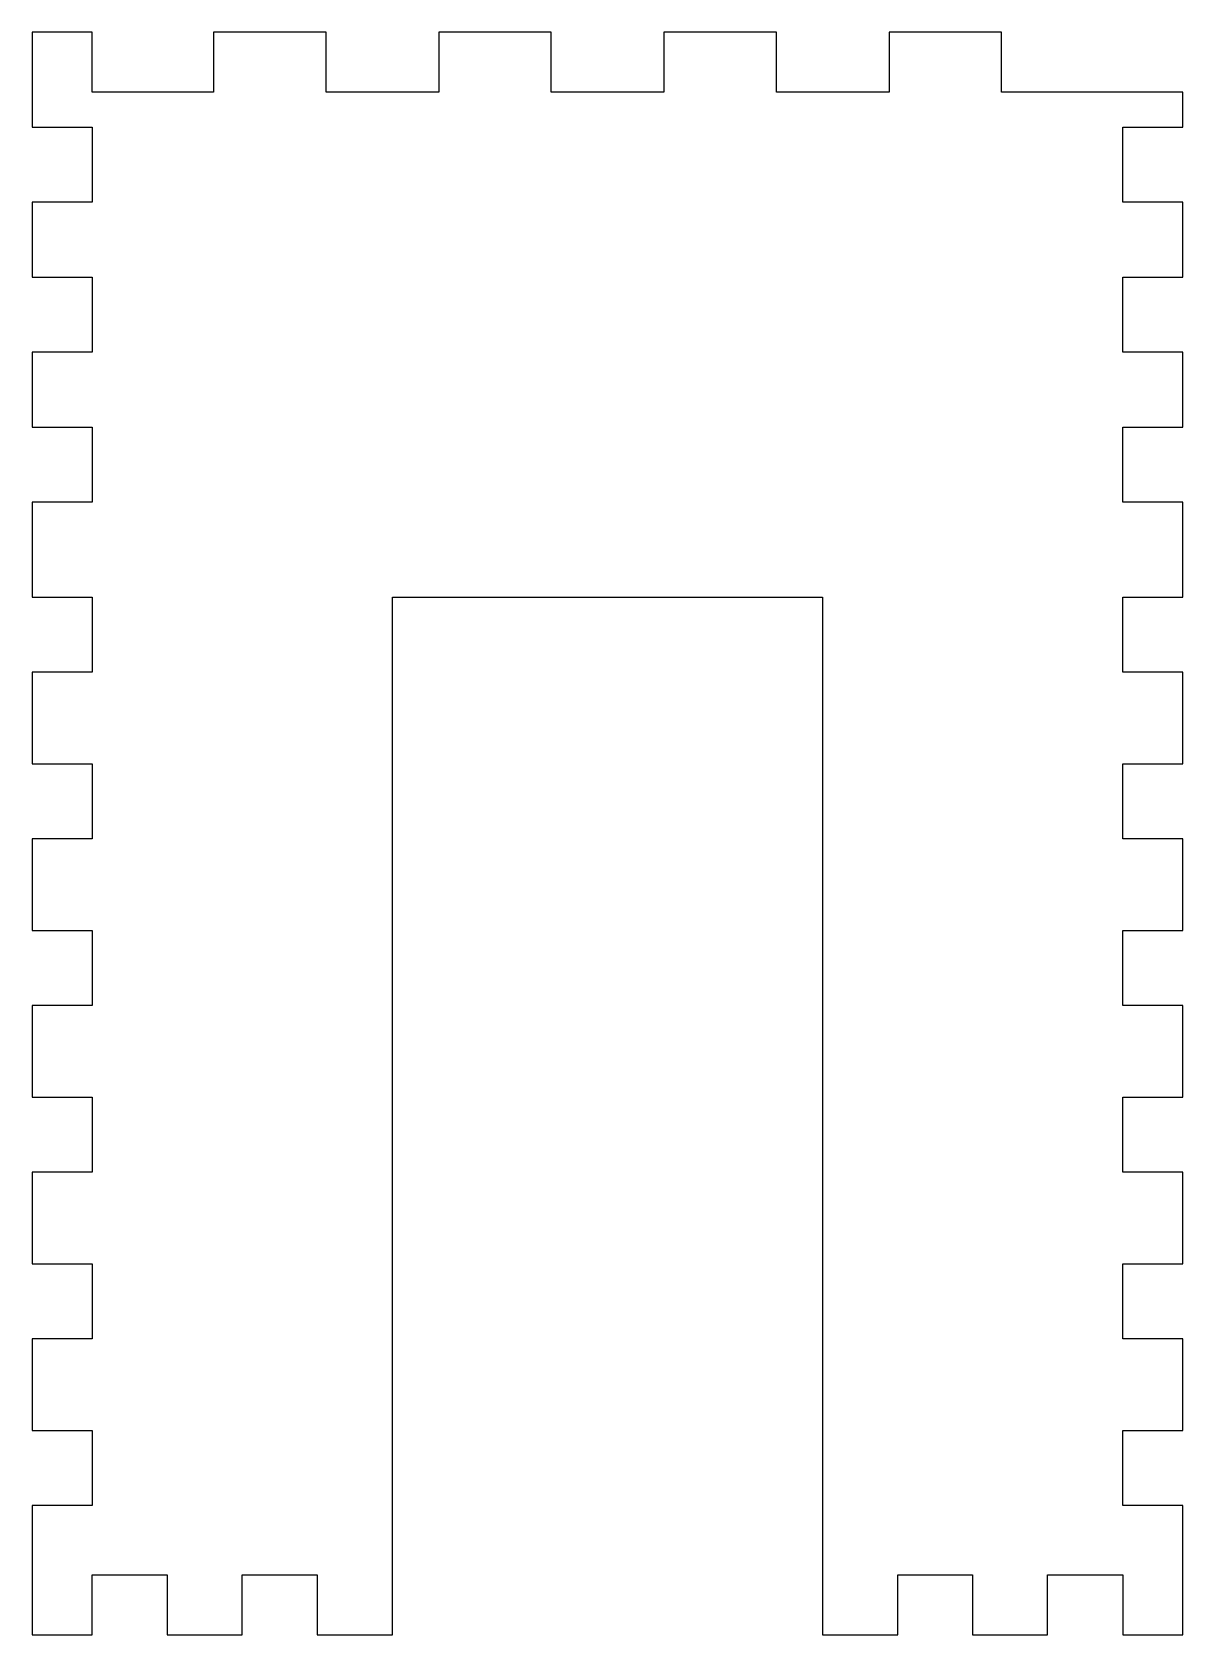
# Model space of a CAD drawing. Header units: millimetres. Extents: x -56 to 59, y 483 to 643.
import ezdxf

# ---------------------------------------------------------------- set-up
doc = ezdxf.new("R2010")
doc.units = ezdxf.units.MM
doc.layers.get('0').update_dxf_attribs({"linetype": 'CONTINUOUS'})

msp = doc.modelspace()

# ---------------------------------------------------------------- linework, layer by layer
for p, q in [((-49.75, 643.44), (-55.75, 643.44)), ((-55.75, 643.44), (-55.75, 633.94)), ((-49.75, 637.44), (-49.75, 643.44)), ((-26.37, 643.44), (-37.62, 643.44)), ((-37.62, 643.44), (-37.62, 637.44)), ((-26.37, 637.44), (-26.37, 643.44)), ((-3.87, 643.44), (-15.12, 643.44)), ((-15.12, 643.44), (-15.12, 637.44)), ((-3.87, 637.44), (-3.87, 643.44)), ((18.63, 643.44), (7.38, 643.44)), ((7.38, 643.44), (7.38, 637.44)), ((18.63, 637.44), (18.63, 643.44)), ((41.13, 643.44), (29.88, 643.44)), ((29.88, 643.44), (29.88, 637.44)), ((41.13, 637.44), (41.13, 643.44)), ((-37.62, 637.44), (-49.75, 637.44)), ((-15.12, 637.44), (-26.37, 637.44)), ((7.38, 637.44), (-3.87, 637.44)), ((29.88, 637.44), (18.63, 637.44)), ((59.25, 637.44), (41.13, 637.44)), ((59.25, 633.94), (59.25, 637.44)), ((-55.75, 633.94), (-49.75, 633.94)), ((-49.75, 633.94), (-49.75, 626.44)), ((53.25, 626.44), (53.25, 633.94)), ((53.25, 633.94), (59.25, 633.94)), ((-49.75, 626.44), (-55.75, 626.44)), ((-55.75, 626.44), (-55.75, 618.94)), ((59.25, 626.44), (53.25, 626.44)), ((59.25, 618.94), (59.25, 626.44)), ((-55.75, 618.94), (-49.75, 618.94)), ((-49.75, 618.94), (-49.75, 611.44)), ((53.25, 611.44), (53.25, 618.94)), ((53.25, 618.94), (59.25, 618.94)), ((-49.75, 611.44), (-55.75, 611.44)), ((-55.75, 611.44), (-55.75, 603.94)), ((59.25, 611.44), (53.25, 611.44)), ((59.25, 603.94), (59.25, 611.44)), ((-55.75, 603.94), (-49.75, 603.94)), ((-49.75, 603.94), (-49.75, 596.44)), ((53.25, 596.44), (53.25, 603.94)), ((53.25, 603.94), (59.25, 603.94)), ((-49.75, 596.44), (-55.75, 596.44)), ((-55.75, 596.44), (-55.75, 586.94)), ((59.25, 596.44), (53.25, 596.44)), ((59.25, 586.94), (59.25, 596.44)), ((-55.75, 586.94), (-49.75, 586.94)), ((-49.75, 586.94), (-49.75, 579.44)), ((-19.75, 483.16), (-19.75, 586.94)), ((-19.75, 586.94), (23.25, 586.94)), ((23.25, 586.94), (23.25, 489.16)), ((53.23, 579.44), (53.23, 586.94)), ((53.23, 586.94), (59.25, 586.94)), ((-49.75, 579.44), (-55.75, 579.44)), ((-55.75, 579.44), (-55.75, 570.28)), ((59.23, 579.44), (53.23, 579.44)), ((59.23, 570.28), (59.23, 579.44)), ((-55.75, 570.28), (-49.75, 570.28)), ((-49.75, 570.28), (-49.75, 562.78)), ((53.23, 562.78), (53.23, 570.28)), ((53.23, 570.28), (59.23, 570.28)), ((-49.75, 562.78), (-55.75, 562.78)), ((-55.75, 562.78), (-55.75, 553.61)), ((59.23, 562.78), (53.23, 562.78)), ((59.23, 553.61), (59.23, 562.78)), ((-55.75, 553.61), (-49.75, 553.61)), ((-49.75, 553.61), (-49.75, 546.11)), ((53.23, 546.11), (53.23, 553.61)), ((53.23, 553.61), (59.23, 553.61)), ((-49.75, 546.11), (-55.75, 546.11)), ((-55.75, 546.11), (-55.75, 536.94)), ((59.23, 546.11), (53.23, 546.11)), ((59.23, 536.94), (59.23, 546.11)), ((-55.75, 536.94), (-49.75, 536.94)), ((-49.75, 536.94), (-49.75, 529.44)), ((53.23, 529.44), (53.23, 536.94)), ((53.23, 536.94), (59.23, 536.94)), ((-49.75, 529.44), (-55.75, 529.44)), ((-55.75, 529.44), (-55.75, 520.28)), ((59.23, 529.44), (53.23, 529.44)), ((59.23, 520.28), (59.23, 529.44)), ((-55.75, 520.28), (-49.75, 520.28)), ((-49.75, 520.28), (-49.75, 512.78)), ((53.23, 512.78), (53.23, 520.28)), ((53.23, 520.28), (59.23, 520.28)), ((-49.75, 512.78), (-55.75, 512.78)), ((-55.75, 512.78), (-55.75, 503.61)), ((59.23, 512.78), (53.23, 512.78)), ((59.23, 503.61), (59.23, 512.78)), ((-55.75, 503.61), (-49.75, 503.61)), ((-49.75, 503.61), (-49.75, 496.11)), ((53.23, 496.11), (53.23, 503.61)), ((53.23, 503.61), (59.23, 503.61)), ((-49.75, 496.11), (-55.75, 496.11)), ((-55.75, 496.11), (-55.75, 483.16)), ((59.23, 496.11), (53.23, 496.11)), ((59.23, 483.16), (59.23, 496.11)), ((-49.75, 483.16), (-49.75, 489.16)), ((-49.75, 489.16), (-42.25, 489.16)), ((-42.25, 489.16), (-42.25, 483.16)), ((-34.75, 489.16), (-27.25, 489.16)), ((-34.75, 483.16), (-34.75, 489.16)), ((-27.25, 489.16), (-27.25, 483.16)), ((23.25, 489.16), (23.25, 483.16)), ((30.75, 483.16), (30.75, 489.16)), ((30.75, 489.16), (38.23, 489.16)), ((38.23, 489.16), (38.23, 483.16)), ((45.73, 483.16), (45.73, 489.16)), ((45.73, 489.16), (53.23, 489.16)), ((53.23, 489.16), (53.23, 483.16)), ((-55.75, 483.16), (-49.75, 483.16)), ((-42.25, 483.16), (-34.75, 483.16)), ((-27.25, 483.16), (-19.75, 483.16)), ((23.25, 483.16), (30.75, 483.16)), ((38.23, 483.16), (45.73, 483.16)), ((53.23, 483.16), (59.23, 483.16))]:
    msp.add_line(p, q)

doc.saveas('drawing.dxf')
